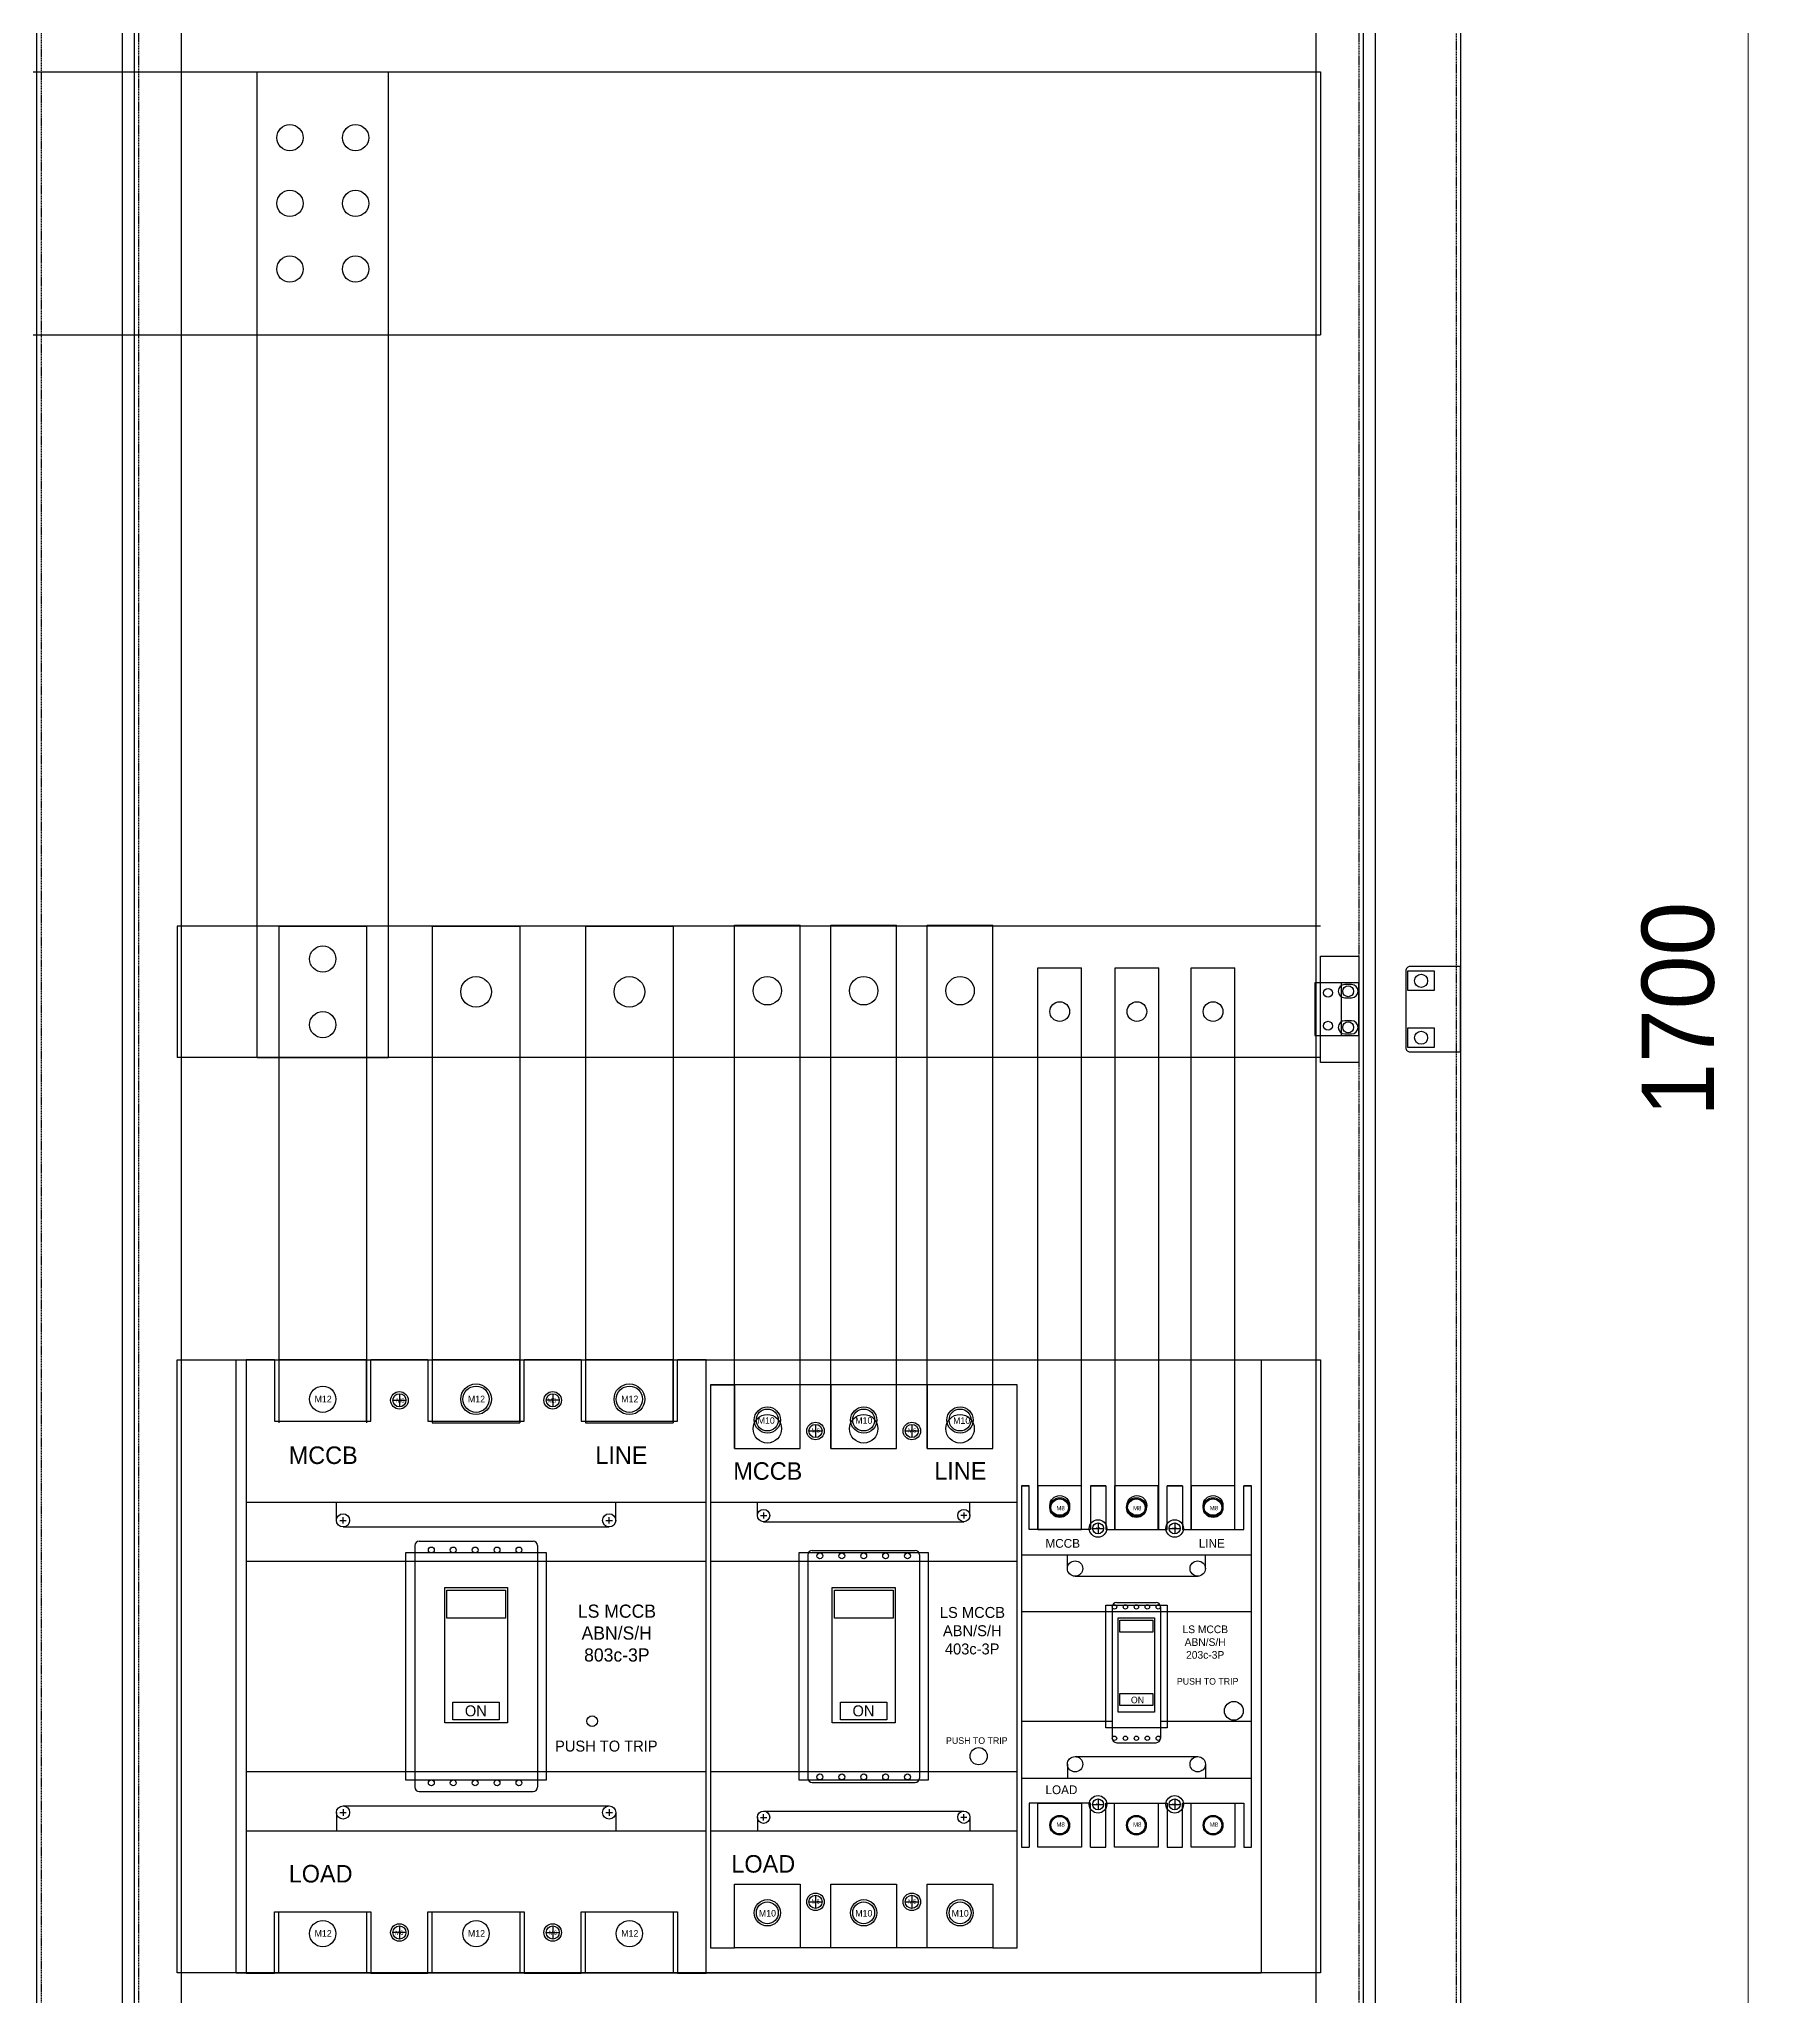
# Model space of a CAD drawing. Header units: millimetres. Extents: x 0 to 5097, y 0 to 3604.
# Drawn here: x 3196 to 3992, y 2105 to 2999 of the extents above; entities that cross this region are included whole.
import ezdxf

# ---------------------------------------------------------------- set-up
doc = ezdxf.new("R2010")
doc.units = ezdxf.units.MM
doc.linetypes.add('DASHED', pattern=[0.75, 0.5, -0.25])
doc.layers.add('2', color=2, linetype='Continuous')
doc.layers.add('DIM', color=253, linetype='Continuous')
doc.dimstyles.new('Dim-33', dxfattribs={"dimtxt": 33, "dimasz": 12, "dimexe": 15, "dimexo": 25, "dimgap": 15, "dimtad": 1, "dimdec": 0, "dimtxsty": 'Standard', "dimblk": 'OBLIQUE', "dimcen": 10, "dimclrd": 5, "dimclre": 5, "dimclrt": 3, "dimazin": 3, "dimtfac": 1, "dimtdec": 0, "dimtmove": 0, "dimatfit": 3, "dimldrblk": 'OPEN30', "dimlwd": 9, "dimlwe": 9})

# ---------------------------------------------------------------- blocks, each defined once
blk = doc.blocks.new('*D6')
at = {"color": 0, "linetype": 'ByBlock', "lineweight": -2}
for p, q in [((3982.6, 3399.72), (3970.6, 3411.72)), ((3970.6, 1711.72), (3982.6, 1699.72))]:
    blk.add_line(p, q, dxfattribs=at)
at = {"layer": 'Defpoints', "color": 0, "transparency": 16777216}
for p in [(3845.33, 3405.72), (3845.33, 1705.72), (3976.6, 1705.72)]:
    blk.add_point(p, dxfattribs=at)
at = {"layer": 'DIM', "color": 5, "lineweight": 9, "transparency": 16777216}
for p, q in [((3870.33, 3405.72), (3991.6, 3405.72)), ((3976.6, 3405.72), (3976.6, 1705.72)), ((3870.33, 1705.72), (3991.6, 1705.72))]:
    blk.add_line(p, q, dxfattribs=at)
at = {"layer": 'DIM', "color": 3, "transparency": 16777216, "insert": (3944.75, 2555.72), "char_height": 33, "attachment_point": 5, "rotation": 90}
blk.add_mtext('1700', dxfattribs=at)
blk = doc.blocks.new('_Oblique')
at = {"color": 0, "linetype": 'ByBlock', "lineweight": -2}
blk.add_line((-0.5, -0.5), (0.5, 0.5), dxfattribs=at)
blk = doc.blocks.new('_Open30')
at = {"color": 0, "linetype": 'ByBlock', "lineweight": -2}
for p, q in [((-1, 0.268), (0, 0)), ((0, 0), (-1, -0.268)), ((0, 0), (-1, 0))]:
    blk.add_line(p, q, dxfattribs=at)
blk = doc.blocks.new('1 LS 800 AF 3P')
at = {"color": 4}
for p, q in [((70, -15.5), (70, -21.5)), ((140, -15.5), (140, -21.5)), ((67, -18.5), (73, -18.5)), ((143, -18.5), (137, -18.5)), ((70, -258.5), (70, -264.5)), ((140, -258.5), (140, -264.5)), ((73, -261.5), (67, -261.5)), ((137, -261.5), (143, -261.5))]:
    blk.add_line(p, q, dxfattribs=at)
for p, q in [((0, -65), (210, -65)), ((41.26, -73.32), (41.26, -65)), ((168.74, -73.32), (168.74, -65)), ((42.76, -73.32), (45.75, -73.32)), ((44.25, -74.82), (44.25, -71.83)), ((44.25, -76.32), (165.75, -76.32)), ((164.25, -73.32), (167.24, -73.32)), ((165.75, -74.82), (165.75, -71.83)), ((77, -84.83), (77, -195.17)), ((79, -82.83), (131, -82.83)), ((133, -84.83), (133, -195.17)), ((0, -92), (210, -92)), ((0, -188), (210, -188)), ((44.25, -203.68), (165.75, -203.68)), ((44.25, -205.18), (44.25, -208.17)), ((79, -197.17), (131, -197.17)), ((165.75, -205.18), (165.75, -208.17)), ((41.26, -206.68), (41.26, -215)), ((42.76, -206.68), (45.75, -206.68)), ((164.25, -206.68), (167.24, -206.68)), ((168.74, -206.68), (168.74, -215)), ((0, -215), (210, -215))]:
    blk.add_line(p, q)
at = {"lineweight": 30}
for points in [[(13, 0), (0, 0), (0, -280), (13, -280)], [(13, 0), (13, -28), (57, -28), (57, 0)], [(83, 0), (57, 0)], [(83, 0), (83, -28), (127, -28), (127, 0)], [(153, 0), (127, 0)], [(153, 0), (153, -28), (197, -28), (197, 0)], [(197, -280), (210, -280), (210, 0), (197, 0)], [(13, -280), (13, -252), (57, -252), (57, -280)], [(83, -280), (83, -252), (127, -252), (127, -280)], [(153, -280), (153, -252), (197, -252), (197, -280)], [(57, -280), (83, -280)], [(127, -280), (153, -280)]]:
    blk.add_lwpolyline(points, dxfattribs=at)
for points in [[(90.67, -103.95), (119.33, -103.95), (119.33, -165.8), (90.67, -165.8)], [(91.6, -105.25), (118.4, -105.25), (118.4, -117.9), (91.6, -117.9)], [(94.4, -156.34), (115.6, -156.34), (115.6, -164.38), (94.4, -164.38)]]:
    blk.add_lwpolyline(points, close=True)
for centre, radius in [((35, -18), 6), ((105, -18), 6), ((175, -18), 6), ((44.25, -73.32), 3), ((165.75, -73.32), 3), ((84.58, -86.82), 1.34), ((94.58, -86.82), 1.34), ((104.58, -86.82), 1.34), ((114.58, -86.82), 1.34), ((124.58, -86.82), 1.34), ((158, -165), 2.45), ((84.58, -193.18), 1.34), ((94.58, -193.18), 1.34), ((104.58, -193.18), 1.34), ((114.58, -193.18), 1.34), ((124.58, -193.18), 1.34), ((44.25, -206.68), 3), ((165.75, -206.68), 3), ((35, -262), 6), ((105, -262), 6), ((175, -262), 6)]:
    blk.add_circle(centre, radius)
for centre, start, end in [((79, -84.83), 90, 180), ((131, -84.83), 0, 90), ((79, -195.17), 180, 270), ((131, -195.17), 270, 0)]:
    blk.add_arc(centre, 2, start, end)
at = {"attachment_point": 1}
for s, width, insert, char_height in [('M12', 4.1942, (31.28, -16.41), 3), ('M12', 4.1942, (101.28, -16.41), 3), ('M12', 4.1942, (171.28, -16.41), 3), ('MCCB', 31.3587, (19.46, -39.58), 8), ('LINE', 31.3587, (159.46, -39.58), 8), ('ON', 12.2384, (99.89, -157.8), 5), ('PUSH TO TRIP', 68.84, (141.07, -173.88), 5), ('LOAD', 31.3587, (19.46, -230.65), 8), ('M12', 4.1942, (31.28, -260.41), 3), ('M12', 4.1942, (101.28, -260.41), 3), ('M12', 4.1942, (171.28, -260.41), 3)]:
    blk.add_mtext_dynamic_manual_height_columns(s, width=width, gutter_width=1, heights=[0], dxfattribs=dict(at, insert=insert, char_height=char_height))
at = {"color": 4, "char_height": 2}
for insert, attachment_point in [((68.47, -17.58), 1), ((141.53, -17.58), 3), ((71.84, -260.58), 3), ((138.16, -260.58), 1)]:
    blk.add_mtext_dynamic_manual_height_columns('M6', width=4.1942, gutter_width=1, heights=[0], dxfattribs=dict(at, insert=insert, attachment_point=attachment_point))
blk = doc.blocks.new('LS 800AF 3P')
at = {"color": 1}
for points in [[(15, -28), (55, -28), (55, 0), (15, 0)], [(15, -252), (55, -252), (55, -280), (15, -280)]]:
    blk.add_lwpolyline(points, close=True, dxfattribs=at)
at = {"color": 2}
for points in [[(85, -28), (125, -28), (125, 0), (85, 0)], [(85, -252), (125, -252), (125, -280), (85, -280)]]:
    blk.add_lwpolyline(points, close=True, dxfattribs=at)
at = {"color": 5}
for points in [[(155, -28), (195, -28), (195, 0), (155, 0)], [(155, -252), (195, -252), (195, -280), (155, -280)]]:
    blk.add_lwpolyline(points, close=True, dxfattribs=at)
at = {"color": 1}
for centre in [(35, -18), (35, -262)]:
    blk.add_circle(centre, 6, dxfattribs=at)
at = {"color": 4}
for centre in [(70, -18.5), (140, -18.5), (70, -261.5), (140, -261.5)]:
    blk.add_circle(centre, 3, dxfattribs=at)
at = {"color": 2}
for centre in [(105, -18), (105, -262)]:
    blk.add_circle(centre, 6, dxfattribs=at)
at = {"color": 5}
for centre in [(175, -18), (175, -262)]:
    blk.add_circle(centre, 6, dxfattribs=at)
blk.add_blockref('1 LS 800 AF 3P', (0, 0))
at = {"insert": (150.75, -111.77), "char_height": 6, "attachment_point": 1}
blk.add_mtext_dynamic_manual_height_columns('\\pi0.74309;{\\C1;LS MCCB\\P\\pi2.41294;ABN/S/H\\P\\pi3.58551;803c-3P}', width=37.6867, gutter_width=1, heights=[0], dxfattribs=at)
blk = doc.blocks.new('1 400AF 3P')
at = {"color": 4}
for p, q in [((45, -21), (51, -21)), ((48, -18), (48, -24)), ((89, -21), (95, -21)), ((92, -18), (92, -24)), ((45, -236), (51, -236)), ((48, -233), (48, -239)), ((89, -236), (95, -236)), ((92, -233), (92, -239))]:
    blk.add_line(p, q, dxfattribs=at)
for p, q in [((0, -53.5), (140, -53.5)), ((21.5, -59.62), (21.5, -53.5)), ((118.5, -59.62), (118.5, -53.5)), ((22.9, -59.59), (25.7, -59.59)), ((24.3, -58.22), (24.3, -61.03)), ((24.3, -62.43), (115.7, -62.43)), ((117.1, -59.59), (114.3, -59.59)), ((115.7, -58.22), (115.7, -61.03)), ((44.5, -77.5), (44.5, -179.5)), ((46.5, -75.5), (93.5, -75.5)), ((95.5, -77.5), (95.5, -179.5)), ((0, -80.5), (140, -80.5)), ((0, -176.5), (140, -176.5)), ((46.5, -181.5), (93.5, -181.5)), ((24.3, -194.57), (115.7, -194.57)), ((24.3, -198.78), (24.3, -195.97)), ((115.7, -198.78), (115.7, -195.97)), ((0, -203.5), (140, -203.5)), ((21.5, -197.38), (21.5, -203.5)), ((22.9, -197.41), (25.7, -197.41)), ((117.1, -197.41), (114.3, -197.41)), ((118.5, -197.38), (118.5, -203.5))]:
    blk.add_line(p, q)
at = {"lineweight": 30}
for points in [[(11, 0), (0, 0), (0, -257), (11, -257)], [(11, 0), (11, -29), (41, -29), (41, 0)], [(55, 0), (41, 0)], [(55, 0), (55, -29), (85, -29), (85, 0)], [(99, 0), (85, 0)], [(99, 0), (99, -29), (129, -29), (129, 0)], [(129, -257), (140, -257), (140, 0), (129, 0)], [(11, -257), (11, -228), (41, -228), (41, -257)], [(55, -257), (55, -228), (85, -228), (85, -257)], [(99, -257), (99, -228), (129, -228), (129, -257)], [(55, -257), (41, -257)], [(99, -257), (85, -257)]]:
    blk.add_lwpolyline(points, dxfattribs=at)
for points in [[(0, 0), (11, 0)], [(0, -257), (11, -257)], [(129, -257), (140, -257)]]:
    blk.add_lwpolyline(points)
for points in [[(55.67, -92.45), (84.33, -92.45), (84.33, -154.3), (55.67, -154.3)], [(56.6, -93.75), (83.4, -93.75), (83.4, -106.4), (56.6, -106.4)], [(59.4, -144.84), (80.6, -144.84), (80.6, -152.88), (59.4, -152.88)]]:
    blk.add_lwpolyline(points, close=True)
for centre, radius in [((26, -16), 5), ((70, -16), 5), ((114, -16), 5), ((24.3, -59.62), 2.8), ((115.7, -59.62), 2.8), ((50, -78.04), 1.34), ((60, -78.04), 1.34), ((70, -78.04), 1.34), ((80, -78.04), 1.34), ((90, -78.04), 1.34), ((122.5, -169.5), 3.94), ((50, -178.96), 1.34), ((60, -178.96), 1.34), ((70, -178.96), 1.34), ((80, -178.96), 1.34), ((90, -178.96), 1.34), ((24.3, -197.38), 2.8), ((115.7, -197.38), 2.8), ((26, -241), 5), ((70, -241), 5), ((114, -241), 5)]:
    blk.add_circle(centre, radius)
for centre, start, end in [((46.5, -77.5), 90, 180), ((93.5, -77.5), 0, 90), ((46.5, -179.5), 180, 270), ((93.5, -179.5), 270, 0)]:
    blk.add_arc(centre, 2, start, end)
at = {"attachment_point": 1}
for s, width, insert, char_height in [('M10', 4.3031, (21.6, -14.74), 3), ('M10', 4.3031, (66.14, -14.71), 3), ('M10', 4.3031, (110.83, -14.76), 3), ('MCCB', 31.3587, (10.45, -35.29), 8), ('LINE', 31.3587, (102.22, -35.22), 8), ('ON', 12.2384, (64.89, -146.3), 5), ('PUSH TO TRIP', 29.7133, (107.61, -160.88), 3), ('LOAD', 31.3587, (9.58, -214.65), 8), ('M10', 4.3031, (22.14, -239.71), 3), ('M10', 4.3031, (66.14, -239.71), 3), ('M10', 4.3031, (110.14, -239.71), 3)]:
    blk.add_mtext_dynamic_manual_height_columns(s, width=width, gutter_width=1, heights=[0], dxfattribs=dict(at, insert=insert, char_height=char_height))
at = {"color": 4, "char_height": 2, "attachment_point": 1}
for insert in [(46.14, -19.78), (90.14, -19.78), (46.14, -234.78), (90.14, -234.78)]:
    blk.add_mtext_dynamic_manual_height_columns('M6', width=4.3031, gutter_width=1, heights=[0], dxfattribs=dict(at, insert=insert))
blk = doc.blocks.new('LS 400AF 3P')
at = {"color": 1}
for points in [[(11, -29), (41, -29), (41, 0), (11, 0)], [(11, -228), (41, -228), (41, -257), (11, -257)]]:
    blk.add_lwpolyline(points, close=True, dxfattribs=at)
at = {"color": 2}
for points in [[(55, -29), (85, -29), (85, 0), (55, 0)], [(55, -228), (85, -228), (85, -257), (55, -257)]]:
    blk.add_lwpolyline(points, close=True, dxfattribs=at)
at = {"color": 5}
for points in [[(99, -29), (129, -29), (129, 0), (99, 0)], [(99, -228), (129, -228), (129, -257), (99, -257)]]:
    blk.add_lwpolyline(points, close=True, dxfattribs=at)
at = {"color": 1}
for centre in [(26, -16), (26, -241)]:
    blk.add_circle(centre, 6, dxfattribs=at)
at = {"color": 2}
for centre in [(70, -16), (70, -241)]:
    blk.add_circle(centre, 6, dxfattribs=at)
at = {"color": 5}
for centre in [(114, -16), (114, -241)]:
    blk.add_circle(centre, 6, dxfattribs=at)
at = {"color": 4}
for centre in [(48, -21), (92, -21), (48, -236), (92, -236)]:
    blk.add_circle(centre, 3, dxfattribs=at)
blk.add_blockref('1 400AF 3P', (0, 0))
at = {"insert": (101.04, -101.36), "char_height": 5, "attachment_point": 1}
blk.add_mtext_dynamic_manual_height_columns('\\pi3.7598;{\\C1;LS MCCB\\P\\pi5.15134;ABN/S/H\\P\\pi6.03128;403c-3P}', width=37.6867, gutter_width=1, heights=[0], dxfattribs=at)
blk = doc.blocks.new('1 LS 250AF 3P')
for p, q in [((0, 0), (3.5, 0)), ((31.5, 0), (38.5, 0)), ((31.5, 0), (38.5, 0)), ((66.5, 0), (73.5, 0)), ((66.5, 0), (73.5, 0)), ((101.5, 0), (105, 0)), ((0, -31.5), (105, -31.5)), ((21, -37.82), (21, -31.5)), ((84, -37.82), (84, -31.5)), ((24.5, -41.32), (80.5, -41.32)), ((43.5, -53.32), (61.5, -53.32)), ((0, -57.5), (41.5, -57.5)), ((41.5, -55.32), (41.5, -115.32)), ((41.5, -57.5), (105, -57.5)), ((63.5, -55.32), (63.5, -115.32)), ((0, -107.5), (41.5, -107.5)), ((63.5, -107.5), (105, -107.5)), ((24.5, -123.68), (80.5, -123.68)), ((43.5, -117.32), (61.5, -117.32)), ((0, -133.5), (105, -133.5)), ((21, -127.18), (21, -133.5)), ((84, -127.18), (84, -133.5)), ((0, -165), (3.5, -165)), ((31.5, -165), (38.5, -165)), ((31.5, -165), (38.5, -165)), ((66.5, -165), (73.5, -165)), ((66.5, -165), (73.5, -165)), ((101.5, -165), (105, -165))]:
    blk.add_line(p, q)
at = {"color": 4}
for p, q in [((35, -17), (35, -22)), ((70, -17), (70, -22)), ((32.5, -19.5), (37.5, -19.5)), ((67.5, -19.5), (72.5, -19.5)), ((35, -143), (35, -148)), ((70, -143), (70, -148)), ((32.5, -145.5), (37.5, -145.5)), ((67.5, -145.5), (72.5, -145.5))]:
    blk.add_line(p, q, dxfattribs=at)
at = {"lineweight": 30}
for points in [[(3.5, 0), (0, 0), (0, -165), (3.5, -165)], [(31.5, 0), (31.5, -20), (3.5, -20), (3.5, 0)], [(38.5, 0), (31.5, 0)], [(38.5, 0), (38.5, -20), (66.5, -20), (66.5, 0)], [(73.5, 0), (66.5, 0)], [(73.5, 0), (73.5, -20), (101.5, -20), (101.5, 0)], [(101.5, -165), (105, -165), (105, 0), (101.5, 0)], [(31.5, -165), (31.5, -145), (3.5, -145), (3.5, -165)], [(38.5, -165), (38.5, -145), (66.5, -145), (66.5, -165)], [(73.5, -165), (73.5, -145), (101.5, -145), (101.5, -165)], [(73.5, -165), (73.5, -145), (101.5, -145), (101.5, -165)], [(31.5, -165), (38.5, -165)], [(66.5, -165), (73.5, -165)]]:
    blk.add_lwpolyline(points, dxfattribs=at)
for points in [[(44.25, -60.32), (60.75, -60.32), (60.75, -103.32), (44.25, -103.32)], [(45, -61.32), (60, -61.32), (60, -66.82), (45, -66.82)], [(45, -94.82), (60, -94.82), (60, -100.32), (45, -100.32)]]:
    blk.add_lwpolyline(points, close=True)
for centre, radius in [((17.5, -10), 4), ((52.5, -10), 4), ((87.5, -10), 4), ((24.5, -37.82), 3.5), ((80.5, -37.82), 3.5), ((42.5, -55.32), 1), ((47.5, -55.32), 1), ((52.5, -55.32), 1), ((57.5, -55.32), 1), ((62.5, -55.32), 1), ((97, -102.78), 4.28), ((42.5, -115.32), 1), ((47.5, -115.32), 1), ((52.5, -115.32), 1), ((57.5, -115.32), 1), ((62.5, -115.32), 1), ((24.5, -127.18), 3.5), ((80.5, -127.18), 3.5), ((17.5, -155), 4), ((52.5, -155), 4), ((87.5, -155), 4)]:
    blk.add_circle(centre, radius)
for centre, start, end in [((43.5, -55.32), 90, 180), ((61.5, -55.32), 0, 90), ((43.5, -115.32), 180, 270), ((61.5, -115.32), 270, 0)]:
    blk.add_arc(centre, 2, start, end)
at = {"attachment_point": 1}
for s, width, insert, char_height in [('M8', 4.4376, (15.97, -9.21), 2), ('M8', 4.4376, (50.97, -9.21), 2), ('M8', 4.4376, (85.97, -9.21), 2), ('MCCB', 14.0775, (11, -24.32), 4), ('LINE', 14.0775, (81, -24.32), 4), ('PUSH TO TRIP', 32.2145, (71, -87.82), 3), ('ON', 7.2418, (50, -96.32), 3), ('LOAD', 14.0775, (11, -136.82), 4), ('M8', 4.4376, (15.97, -153.71), 2), ('M8', 4.4376, (50.97, -153.71), 2), ('M8', 4.4376, (85.97, -153.71), 2)]:
    blk.add_mtext_dynamic_manual_height_columns(s, width=width, gutter_width=1, heights=[0], dxfattribs=dict(at, insert=insert, char_height=char_height))
at = {"color": 4, "char_height": 1, "attachment_point": 1}
for s, insert in [('M4', (34, -18.82)), ('M5', (34, -18.82)), ('M5', (69, -18.82)), ('M5', (34, -144.82)), ('M5', (69, -144.82))]:
    blk.add_mtext_dynamic_manual_height_columns(s, width=4.4376, gutter_width=1, heights=[0], dxfattribs=dict(at, insert=insert))
blk = doc.blocks.new('LS 250AF 3P')
at = {"color": 1}
for points in [[(7.5, -20), (27.5, -20), (27.5, 0), (7.5, 0)], [(7.5, -145), (27.5, -145), (27.5, -165), (7.5, -165)]]:
    blk.add_lwpolyline(points, close=True, dxfattribs=at)
at = {"color": 2}
for points in [[(42.5, -20), (62.5, -20), (62.5, 0), (42.5, 0)], [(42.5, -145), (62.5, -145), (62.5, -165), (42.5, -165)]]:
    blk.add_lwpolyline(points, close=True, dxfattribs=at)
at = {"color": 5}
for points in [[(77.5, -20), (97.5, -20), (97.5, 0), (77.5, 0)], [(77.5, -145), (97.5, -145), (97.5, -165), (77.5, -165)]]:
    blk.add_lwpolyline(points, close=True, dxfattribs=at)
at = {"color": 1}
for centre in [(17.5, -10), (17.5, -155)]:
    blk.add_circle(centre, 4.5, dxfattribs=at)
at = {"color": 2}
for centre in [(52.5, -10), (52.5, -155)]:
    blk.add_circle(centre, 4.5, dxfattribs=at)
at = {"color": 5}
for centre in [(87.5, -10), (87.5, -155)]:
    blk.add_circle(centre, 4.5, dxfattribs=at)
at = {"color": 4}
for centre in [(35, -19.5), (70, -19.5), (35, -145.5), (70, -145.5)]:
    blk.add_circle(centre, 2.5, dxfattribs=at)
blk.add_blockref('1 LS 250AF 3P', (0, 0))
at = {"insert": (65.28, -63.81), "char_height": 3.5, "attachment_point": 1}
blk.add_mtext_dynamic_manual_height_columns('\\pi8.28487;{\\C1;LS MCCB\\P\\pi9.25894;ABN/S/H\\P\\pi9.91549;203c-3P}', width=37.6867, gutter_width=1, heights=[0], dxfattribs=at)
blk = doc.blocks.new('630 V')
at = {"layer": '2', "linetype": 'Continuous', "lineweight": 30}
for p, q in [((-566.48, -733.5), (-566.48, -960.3)), ((-566.48, -733.5), (-526.48, -733.5)), ((-526.48, -733.5), (-526.48, -960.3)), ((-566.48, -960.3), (-526.48, -960.3))]:
    blk.add_line(p, q, dxfattribs=at)
for centre in [(-546.48, -763.5), (-546.48, -949.5)]:
    blk.add_circle(centre, 7, dxfattribs=at)
blk = doc.blocks.new('630 X')
at = {"layer": '2', "color": 5, "linetype": 'Continuous', "lineweight": 30}
for p, q in [((-465.25, -733.5), (-465.25, -960.3)), ((-465.25, -733.5), (-425.25, -733.5)), ((-425.25, -733.5), (-425.25, -960.3)), ((-465.25, -960.3), (-425.25, -960.3))]:
    blk.add_line(p, q, dxfattribs=at)
for centre in [(-445.25, -763.5), (-445.25, -949.5)]:
    blk.add_circle(centre, 7, dxfattribs=at)
blk = doc.blocks.new('400 Đ')
at = {"color": 1}
for p, q in [((332.65, -972.5), (332.65, -733.5)), ((332.65, -733.5), (362.65, -733.5)), ((362.65, -972.5), (362.65, -733.5)), ((332.65, -972.5), (362.65, -972.5))]:
    blk.add_line(p, q, dxfattribs=at)
for centre in [(347.65, -763.5), (347.65, -963.5)]:
    blk.add_circle(centre, 6.5, dxfattribs=at)
blk = doc.blocks.new('400 V')
at = {"color": 2}
for p, q in [((376.65, -972.5), (376.65, -733.5)), ((376.65, -733.5), (406.65, -733.5)), ((406.65, -972.5), (406.65, -733.5)), ((376.65, -972.5), (406.65, -972.5))]:
    blk.add_line(p, q, dxfattribs=at)
blk.add_line((376.65, -972.5), (406.65, -972.5))
for centre in [(391.65, -763.5), (391.65, -963.5)]:
    blk.add_circle(centre, 6.5, dxfattribs=at)
blk = doc.blocks.new('400 X')
at = {"color": 5}
for p, q in [((420.65, -972.5), (420.65, -733.5)), ((420.65, -733.5), (450.65, -733.5)), ((450.65, -972.5), (450.65, -733.5)), ((420.65, -972.5), (450.65, -972.5))]:
    blk.add_line(p, q, dxfattribs=at)
for centre in [(435.65, -763.5), (435.65, -963.5)]:
    blk.add_circle(centre, 6.5, dxfattribs=at)
blk = doc.blocks.new('250 Đ')
at = {"color": 1}
for p, q in [((479.15, -1010), (479.15, -753.5)), ((479.15, -753.5), (499.15, -753.5)), ((499.15, -1010), (499.15, -753.5)), ((479.15, -1010), (499.15, -1010))]:
    blk.add_line(p, q, dxfattribs=at)
for centre in [(489.15, -773.5), (489.15, -999)]:
    blk.add_circle(centre, 4.5, dxfattribs=at)
blk = doc.blocks.new('250 V')
at = {"layer": '2', "linetype": 'Continuous', "lineweight": 30}
for p, q in [((514.39, -1010), (514.39, -753.5)), ((514.39, -753.5), (534.39, -753.5)), ((534.39, -1010), (534.39, -753.5)), ((514.39, -1010), (534.39, -1010))]:
    blk.add_line(p, q, dxfattribs=at)
for centre in [(524.39, -773.5), (524.39, -999)]:
    blk.add_circle(centre, 4.5, dxfattribs=at)
blk = doc.blocks.new('250 X')
at = {"color": 5}
for p, q in [((549.15, -1010), (549.15, -753.5)), ((549.15, -753.5), (569.15, -753.5)), ((569.15, -1010), (569.15, -753.5)), ((549.15, -1010), (569.15, -1010))]:
    blk.add_line(p, q, dxfattribs=at)
blk.add_line((549.15, -1010), (569.15, -1010))
for centre in [(559.15, -773.5), (559.15, -999)]:
    blk.add_circle(centre, 4.5, dxfattribs=at)
blk = doc.blocks.new('250')
at = {"color": 0}
for name in ['250 Đ', '250 V', '250 X']:
    blk.add_blockref(name, (0, 0), dxfattribs=at)
blk = doc.blocks.new('TC TRỤC')
at = {"color": 1}
for p, q in [((106.9, -793.5), (106.9, -343.5)), ((106.9, -343.5), (166.9, -343.5)), ((166.9, -793.5), (166.9, -343.5)), ((116.9, -733.5), (156.9, -733.5)), ((106.9, -793.5), (166.9, -793.5))]:
    blk.add_line(p, q, dxfattribs=at)
at = {"color": 0}
blk.add_line((106.9, -343.5), (166.9, -343.5), dxfattribs=at)
blk.add_line((106.9, -343.5), (166.9, -343.5), dxfattribs=at)
at = {"color": 1}
for centre in [(121.9, -373.5), (151.9, -373.5), (121.9, -403.5), (151.9, -403.5), (121.9, -433.5), (151.9, -433.5), (136.9, -748.5), (136.9, -778.5)]:
    blk.add_circle(centre, 6, dxfattribs=at)
blk = doc.blocks.new('HL044-1')
at = {"color": 1}
blk.add_lwpolyline([(2, 0), (25, 0), (25, 39), (2, 39, 0.414214), (0, 37), (0, 2, 0.414214)], format="xyb", close=True, dxfattribs=at)
for centre in [(7, 32.5), (7, 6.5)]:
    blk.add_circle(centre, 3, dxfattribs=at)
blk = doc.blocks.new('HL036-1-1')
at = {"color": 1}
blk.add_line((9.5, 36.25), (9.5, 12.25), dxfattribs=at)
for points in [[(0, 48.5), (17.5, 48.5), (17.5, 0), (0, 0)], [(-2.5, 12.25), (17.5, 12.25), (17.5, 36.25), (-2.5, 36.25)]]:
    blk.add_lwpolyline(points, close=True, dxfattribs=at)
for centre, radius in [((3.5, 31.75), 2), ((12.7, 32.5), 2.5), ((3.5, 16.75), 2), ((12.7, 16), 2.5)]:
    blk.add_circle(centre, radius, dxfattribs=at)
blk = doc.blocks.new('A$C6DF15AF1')
at = {"color": 2}
for p, q in [((0, 6), (0, 3)), ((6, 3), (6, 6))]:
    blk.add_line(p, q, dxfattribs=at)
for centre, start, end in [((3, 6), 0, 180), ((3, 3), 180, 0)]:
    blk.add_arc(centre, 3, start, end, dxfattribs=at)

msp = doc.modelspace()

# ---------------------------------------------------------------- linework, layer by layer
at = {"color": 1}
for p, q in [((1309.33, 2983.68), (3781.33, 2983.68)), ((3781.33, 2983.68), (3781.33, 2863.68)), ((1309.33, 2863.68), (3781.33, 2863.68)), ((3781.33, 2593.68), (3259.33, 2593.68)), ((3259.33, 2593.68), (3259.33, 2533.68)), ((3305.83, 2593.68), (3305.83, 2366.88)), ((3345.83, 2593.68), (3345.83, 2366.88)), ((3781.33, 2533.68), (3259.33, 2533.68))]:
    msp.add_line(p, q, dxfattribs=at)
at = {"color": 7}
for points in [[(3195.33, 3405.72), (3845.33, 3405.72), (3845.33, 1705.72), (3195.33, 1705.72)], [(3234.33, 3366.72), (3806.33, 3366.72), (3806.33, 1744.72), (3234.33, 1744.72)], [(3261.33, 3339.72), (3779.33, 3339.72), (3779.33, 1771.72), (3261.33, 1771.72)]]:
    msp.add_lwpolyline(points, close=True, dxfattribs=at)
at = {"color": 7, "linetype": 'DASHED'}
msp.add_lwpolyline([(3197.33, 3403.72), (3843.33, 3403.72), (3843.33, 1707.72), (3197.33, 1707.72)], close=True, dxfattribs=at)
at = {"color": 6}
msp.add_lwpolyline([(3239.83, 3361.22), (3800.83, 3361.22), (3800.83, 1750.22), (3239.83, 1750.22)], close=True, dxfattribs=at)
at = {"color": 6, "linetype": 'DASHED'}
msp.add_lwpolyline([(3241.83, 3359.22), (3798.83, 3359.22), (3798.83, 1752.22), (3241.83, 1752.22)], close=True, dxfattribs=at)
at = {"color": 2}
for points in [[(3821.33, 2573.22), (3833.33, 2573.22), (3833.33, 2564.22), (3821.33, 2564.22)], [(3821.33, 2547.22), (3833.33, 2547.22), (3833.33, 2538.22), (3821.33, 2538.22)], [(3363.83, 2307.68), (3427.83, 2307.68), (3427.83, 2203.68), (3363.83, 2203.68)], [(3543.33, 2307.68), (3602.33, 2307.68), (3602.33, 2203.68), (3543.33, 2203.68)], [(3683.33, 2283.68), (3711.33, 2283.68), (3711.33, 2227.68), (3683.33, 2227.68)]]:
    msp.add_lwpolyline(points, close=True, dxfattribs=at)
at = {"color": 1}
msp.add_lwpolyline([(3259.33, 2395.68), (3781.33, 2395.68), (3781.33, 2115.76), (3259.33, 2115.76)], close=True, dxfattribs=at)
at = {"color": 253}
msp.add_lwpolyline([(3286.33, 2395.68), (3754.33, 2395.68), (3754.33, 2115.68), (3286.33, 2115.68)], close=True, dxfattribs=at)
at = {"color": 2}
for centre in [(3360.83, 2377.18), (3430.83, 2377.18), (3550.83, 2363.18), (3594.83, 2363.18), (3679.83, 2318.68), (3714.83, 2318.68), (3679.83, 2192.68), (3714.83, 2192.68), (3550.83, 2148.18), (3594.83, 2148.18), (3360.83, 2134.18), (3430.83, 2134.18)]:
    msp.add_circle(centre, 4, dxfattribs=at)

# ---------------------------------------------------------------- block references
msp.add_blockref('TC TRỤC', (3188.93, 3327.18), dxfattribs=at)
at = {"color": 0}
for name, p in [('630 V', (3942.31, 3327.18)), ('630 X', (3911.08, 3327.18)), ('400 Đ', (3181.18, 3327.68)), ('400 V', (3181.18, 3327.68)), ('400 X', (3181.18, 3327.68)), ('250', (3173.18, 3328.18))]:
    msp.add_blockref(name, p, dxfattribs=at)
at = {"color": 7}
for name, p in [('HL036-1-1', (3781.33, 2531.47)), ('HL044-1', (3820.33, 2536.22))]:
    msp.add_blockref(name, p, dxfattribs=at)
at = {"color": 7, "rotation": 270}
for p in [(3789.53, 2566.97), (3789.53, 2550.47)]:
    msp.add_blockref('A$C6DF15AF1', p, dxfattribs=at)
for name, p in [('LS 800AF 3P', (3290.83, 2395.68)), ('LS 400AF 3P', (3502.83, 2384.18)), ('LS 250AF 3P', (3644.83, 2338.18))]:
    msp.add_blockref(name, p)

# ---------------------------------------------------------------- dimensions: what is measured, and where the dimension line sits
at = {"layer": 'DIM', "color": 7}
dim = msp.add_linear_dim(base=(3976.6, 1705.72), p1=(3845.33, 3405.72), p2=(3845.33, 1705.72), angle=90, dimstyle='Dim-33', dxfattribs=at)
dim.commit()
dim.dimension.update_dxf_attribs({"geometry": '*D6', "text_midpoint": (3944.75, 2555.72)})

doc.saveas('drawing.dxf')
